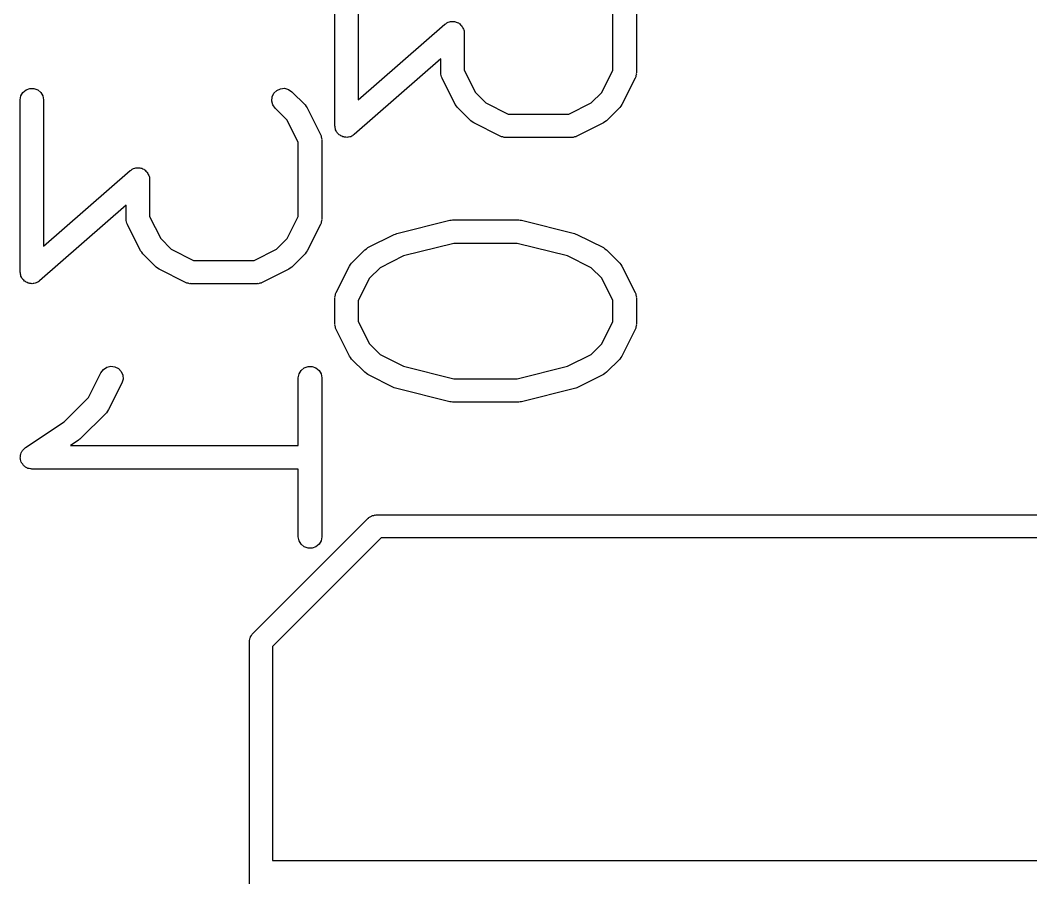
# Model space of a CAD drawing. Extents: x -0.3 to 76.5, y -74.5 to -2.2.
# Drawn here: x 15.955 to 20.339, y -9.525 to -5.803 of the extents above; entities that cross this region are included whole.
import ezdxf

# ---------------------------------------------------------------- set-up
doc = ezdxf.new("R2010")
doc.units = 0
doc.header["$MEASUREMENT"] = 0
doc.layers.add('BLACK', color=7, linetype='CONTINUOUS')

msp = doc.modelspace()

# ---------------------------------------------------------------- linework, layer by layer
at = {"layer": 'Black'}
for p, q in [((17.3202, -6.26074), (17.3202, -5.51386)), ((17.4218, -5.51386), (17.4218, -6.14879)), ((18.5267, -6.01894), (18.5267, -5.69821)), ((18.6283, -5.68621), (18.6283, -6.03093)), ((17.4218, -6.14879), (17.7972, -5.82034)), ((17.7972, -5.82034), (17.8015, -5.81777)), ((17.8015, -5.81777), (17.8053, -5.81458)), ((17.8053, -5.81458), (17.809, -5.81323)), ((17.809, -5.81323), (17.8123, -5.81121)), ((17.8123, -5.81121), (17.8172, -5.81024)), ((17.8172, -5.81024), (17.8218, -5.80854)), ((17.8218, -5.80854), (17.8258, -5.80854)), ((17.8258, -5.80854), (17.8296, -5.80778)), ((17.8296, -5.80778), (17.8345, -5.80854)), ((17.8345, -5.80854), (17.8395, -5.80854)), ((17.8395, -5.80854), (17.8432, -5.80988)), ((17.8432, -5.80988), (17.847, -5.81049)), ((17.847, -5.81049), (17.8514, -5.81288)), ((17.8514, -5.81288), (17.8561, -5.81458)), ((17.8561, -5.81458), (17.8591, -5.8171)), ((17.8591, -5.8171), (17.8625, -5.81899)), ((17.8625, -5.81899), (17.8658, -5.82272)), ((17.8658, -5.82272), (17.8696, -5.82592)), ((17.8696, -5.82592), (17.8715, -5.82932)), ((17.8715, -5.82932), (17.8741, -5.83227)), ((17.8741, -5.83227), (17.8759, -5.83689)), ((17.8759, -5.83689), (17.8784, -5.8412)), ((17.8784, -5.8412), (17.8791, -5.84506)), ((17.8791, -5.84506), (17.8805, -5.84872)), ((17.8805, -5.84872), (17.8806, -5.85368)), ((17.8806, -5.85368), (17.8815, -5.85857)), ((17.8815, -5.85857), (17.8815, -6.01894)), ((17.7799, -5.97052), (17.4045, -6.29897)), ((17.7799, -6.03093), (17.7799, -5.97052)), ((17.7804, -6.03381), (17.7799, -6.03093)), ((17.7802, -6.03674), (17.7804, -6.03381)), ((17.7819, -6.04244), (17.7802, -6.03674)), ((17.7829, -6.0483), (17.7819, -6.04244)), ((17.7844, -6.05084), (17.7829, -6.0483)), ((17.8815, -6.01894), (17.9299, -6.11574)), ((18.4783, -6.11574), (18.5267, -6.01894)), ((18.6253, -6.0483), (18.6238, -6.05084)), ((18.6263, -6.04244), (18.6253, -6.0483)), ((18.628, -6.03674), (18.6263, -6.04244)), ((18.6283, -6.03093), (18.6278, -6.03381)), ((18.6278, -6.03381), (18.628, -6.03674)), ((17.7852, -6.05365), (17.7844, -6.05084)), ((17.8427, -6.16855), (17.7852, -6.05365)), ((18.623, -6.05365), (18.5655, -6.16855)), ((18.6238, -6.05084), (18.623, -6.05365)), ((15.9552, -6.14886), (15.9583, -6.13148)), ((15.9583, -6.13148), (15.9671, -6.1162)), ((15.9671, -6.1162), (15.9806, -6.10486)), ((15.9806, -6.10486), (15.9972, -6.09883)), ((15.9972, -6.09883), (16.0149, -6.09883)), ((16.0149, -6.09883), (16.0314, -6.10486)), ((16.0314, -6.10486), (16.045, -6.1162)), ((16.045, -6.1162), (16.0538, -6.13148)), ((16.0538, -6.13148), (16.0568, -6.14886)), ((17.047, -6.15328), (17.0486, -6.13571)), ((17.0486, -6.13571), (17.056, -6.11972)), ((17.056, -6.11972), (17.0685, -6.10724)), ((17.0685, -6.10724), (17.0845, -6.09979)), ((17.0845, -6.09979), (17.1021, -6.09825)), ((17.1021, -6.09825), (17.1191, -6.10282)), ((17.1191, -6.10282), (17.1336, -6.11294)), ((17.1336, -6.11294), (17.191, -6.17039)), ((17.9299, -6.11574), (17.9757, -6.16154)), ((18.4326, -6.16153), (18.4783, -6.11574)), ((15.9552, -6.89574), (15.9552, -6.14886)), ((16.0568, -6.14886), (16.0568, -6.78379)), ((17.0516, -6.17033), (17.047, -6.15328)), ((17.0617, -6.18478), (17.0516, -6.17033)), ((17.191, -6.17039), (17.1957, -6.17705)), ((17.1957, -6.17705), (17.2005, -6.18359)), ((17.8475, -6.17509), (17.8427, -6.16855)), ((17.8522, -6.18175), (17.8475, -6.17509)), ((17.9757, -6.16154), (18.0725, -6.20994)), ((18.3357, -6.20994), (18.4326, -6.16153)), ((18.5607, -6.17509), (18.556, -6.18175)), ((18.5655, -6.16855), (18.5607, -6.17509)), ((17.1133, -6.2364), (17.0617, -6.18478)), ((17.2005, -6.18359), (17.258, -6.29849)), ((17.9096, -6.23921), (17.8522, -6.18175)), ((18.0725, -6.20994), (18.3357, -6.20994)), ((18.556, -6.18175), (18.4986, -6.23921)), ((17.1617, -6.33321), (17.1133, -6.2364)), ((17.3211, -6.26563), (17.3202, -6.26074)), ((17.3212, -6.27059), (17.3211, -6.26563)), ((17.9163, -6.24388), (17.9096, -6.23921)), ((17.9229, -6.24872), (17.9163, -6.24388)), ((18.0378, -6.30617), (17.9229, -6.24872)), ((18.4854, -6.24872), (18.3705, -6.30617)), ((18.4919, -6.24388), (18.4854, -6.24872)), ((18.4986, -6.23921), (18.4919, -6.24388)), ((17.258, -6.29849), (17.2588, -6.3013)), ((17.2588, -6.3013), (17.2603, -6.30384)), ((17.2603, -6.30384), (17.2613, -6.3097)), ((17.2613, -6.3097), (17.263, -6.31541)), ((17.3226, -6.27425), (17.3212, -6.27059)), ((17.3233, -6.27811), (17.3226, -6.27425)), ((17.3258, -6.28241), (17.3233, -6.27811)), ((17.3276, -6.28704), (17.3258, -6.28241)), ((17.3302, -6.28999), (17.3276, -6.28704)), ((17.3321, -6.29339), (17.3302, -6.28999)), ((17.3359, -6.29659), (17.3321, -6.29339)), ((17.3392, -6.30032), (17.3359, -6.29659)), ((17.3426, -6.30221), (17.3392, -6.30032)), ((17.3456, -6.30473), (17.3426, -6.30221)), ((17.3503, -6.30643), (17.3456, -6.30473)), ((17.3547, -6.30882), (17.3503, -6.30643)), ((17.3585, -6.30943), (17.3547, -6.30882)), ((17.3622, -6.31077), (17.3585, -6.30943)), ((17.3672, -6.31077), (17.3622, -6.31077)), ((17.3721, -6.31153), (17.3672, -6.31077)), ((17.3759, -6.31077), (17.3721, -6.31153)), ((17.3799, -6.31077), (17.3759, -6.31077)), ((17.3845, -6.30907), (17.3799, -6.31077)), ((17.3894, -6.3081), (17.3845, -6.30907)), ((17.3928, -6.30607), (17.3894, -6.3081)), ((17.3964, -6.30473), (17.3928, -6.30607)), ((17.4003, -6.30154), (17.3964, -6.30473)), ((17.4045, -6.29897), (17.4003, -6.30154)), ((18.0406, -6.30701), (18.0378, -6.30617)), ((18.0431, -6.30847), (18.0406, -6.30701)), ((18.049, -6.30951), (18.0431, -6.30847)), ((18.0547, -6.3112), (18.049, -6.30951)), ((18.0576, -6.31103), (18.0547, -6.3112)), ((18.0605, -6.31154), (18.0576, -6.31103)), ((18.3477, -6.31154), (18.0605, -6.31154)), ((18.3506, -6.31103), (18.3477, -6.31154)), ((18.3535, -6.3112), (18.3506, -6.31103)), ((18.3593, -6.30951), (18.3535, -6.3112)), ((18.3651, -6.30847), (18.3593, -6.30951)), ((18.3676, -6.30701), (18.3651, -6.30847)), ((18.3705, -6.30617), (18.3676, -6.30701)), ((17.1617, -6.65394), (17.1617, -6.33321)), ((17.263, -6.31541), (17.2628, -6.31833)), ((17.2628, -6.31833), (17.2633, -6.32121)), ((17.2633, -6.32121), (17.2633, -6.66593)), ((16.4522, -6.44524), (16.4568, -6.44354)), ((16.4568, -6.44354), (16.4608, -6.44354)), ((16.4608, -6.44354), (16.4646, -6.44278)), ((16.4646, -6.44278), (16.4695, -6.44354)), ((16.4695, -6.44354), (16.4745, -6.44354)), ((16.4745, -6.44354), (16.4782, -6.44488)), ((16.0568, -6.78379), (16.4322, -6.45534)), ((16.4322, -6.45534), (16.4365, -6.45277)), ((16.4365, -6.45277), (16.4403, -6.44958)), ((16.4403, -6.44958), (16.444, -6.44823)), ((16.444, -6.44823), (16.4473, -6.4462)), ((16.4473, -6.4462), (16.4522, -6.44524)), ((16.4782, -6.44488), (16.4821, -6.44549)), ((16.4821, -6.44549), (16.4864, -6.44788)), ((16.4864, -6.44788), (16.4911, -6.44958)), ((16.4911, -6.44958), (16.4941, -6.4521)), ((16.4941, -6.4521), (16.4975, -6.45399)), ((16.4975, -6.45399), (16.5008, -6.45772)), ((16.5008, -6.45772), (16.5046, -6.46092)), ((16.5046, -6.46092), (16.5065, -6.46432)), ((16.5065, -6.46432), (16.5091, -6.46727)), ((16.5091, -6.46727), (16.5109, -6.47189)), ((16.5109, -6.47189), (16.5134, -6.4762)), ((16.5134, -6.4762), (16.5141, -6.48006)), ((16.5141, -6.48006), (16.5155, -6.48372)), ((16.5155, -6.48372), (16.5156, -6.48868)), ((16.5156, -6.48868), (16.5165, -6.49357)), ((16.5165, -6.49357), (16.5165, -6.65394)), ((16.4149, -6.60552), (16.0395, -6.93397)), ((16.4149, -6.66593), (16.4149, -6.60552)), ((16.5165, -6.65394), (16.5649, -6.75074)), ((17.1133, -6.75074), (17.1617, -6.65394)), ((16.4154, -6.66881), (16.4149, -6.66593)), ((16.4152, -6.67174), (16.4154, -6.66881)), ((16.4169, -6.67744), (16.4152, -6.67174)), ((16.4179, -6.6833), (16.4169, -6.67744)), ((16.4194, -6.68584), (16.4179, -6.6833)), ((16.4202, -6.68865), (16.4194, -6.68584)), ((16.4777, -6.80355), (16.4202, -6.68865)), ((17.258, -6.68865), (17.2005, -6.80355)), ((17.2588, -6.68584), (17.258, -6.68865)), ((17.2603, -6.6833), (17.2588, -6.68584)), ((17.2613, -6.67744), (17.2603, -6.6833)), ((17.263, -6.67174), (17.2613, -6.67744)), ((17.2633, -6.66593), (17.2628, -6.66881)), ((17.2628, -6.66881), (17.263, -6.67174)), ((17.5885, -6.72853), (17.8183, -6.67108)), ((17.8183, -6.67108), (17.8245, -6.67064)), ((17.8245, -6.67064), (17.8307, -6.66956)), ((17.8307, -6.66956), (18.1179, -6.66956)), ((18.1179, -6.66956), (18.1241, -6.67064)), ((18.1241, -6.67064), (18.1303, -6.67108)), ((18.1303, -6.67108), (18.3601, -6.72853)), ((16.5649, -6.75074), (16.6107, -6.79654)), ((17.0676, -6.79653), (17.1133, -6.75074)), ((17.4632, -6.78982), (17.5781, -6.73237)), ((17.5781, -6.73237), (17.5835, -6.73079)), ((17.5835, -6.73079), (17.5885, -6.72853)), ((18.3601, -6.72853), (18.3651, -6.73079)), ((18.3651, -6.73079), (18.3705, -6.73237)), ((18.3705, -6.73237), (18.4854, -6.78982)), ((17.45, -6.79934), (17.4567, -6.79467)), ((17.4567, -6.79467), (17.4632, -6.78982)), ((17.8369, -6.77116), (17.6186, -6.82574)), ((18.1117, -6.77116), (17.8369, -6.77116)), ((18.33, -6.82574), (18.1117, -6.77116)), ((18.4854, -6.78982), (18.4919, -6.79467)), ((18.4919, -6.79467), (18.4986, -6.79934)), ((16.4825, -6.81009), (16.4777, -6.80355)), ((16.4872, -6.81675), (16.4825, -6.81009)), ((16.5447, -6.87421), (16.4872, -6.81675)), ((16.6107, -6.79654), (16.7075, -6.84494)), ((16.9707, -6.84494), (17.0676, -6.79653)), ((17.191, -6.81675), (17.1336, -6.87421)), ((17.1957, -6.81009), (17.191, -6.81675)), ((17.2005, -6.80355), (17.1957, -6.81009)), ((17.3926, -6.85679), (17.45, -6.79934)), ((17.6186, -6.82574), (17.516, -6.87701)), ((18.4326, -6.87701), (18.33, -6.82574)), ((18.4986, -6.79934), (18.556, -6.85679)), ((16.5513, -6.87887), (16.5447, -6.87421)), ((16.5579, -6.88372), (16.5513, -6.87887)), ((16.7075, -6.84494), (16.9707, -6.84494)), ((17.1269, -6.87888), (17.1204, -6.88372)), ((17.1336, -6.87421), (17.1269, -6.87888)), ((17.3256, -6.9849), (17.3831, -6.87)), ((17.3831, -6.87), (17.3879, -6.86346)), ((17.3879, -6.86346), (17.3926, -6.85679)), ((17.516, -6.87701), (17.4703, -6.92281)), ((18.4783, -6.92281), (18.4326, -6.87701)), ((18.556, -6.85679), (18.5607, -6.86346)), ((18.5607, -6.86346), (18.5655, -6.87)), ((18.5655, -6.87), (18.623, -6.9849)), ((15.9561, -6.90063), (15.9552, -6.89574)), ((15.9562, -6.90559), (15.9561, -6.90063)), ((15.9576, -6.90925), (15.9562, -6.90559)), ((15.9583, -6.91311), (15.9576, -6.90925)), ((15.9608, -6.91741), (15.9583, -6.91311)), ((15.9626, -6.92204), (15.9608, -6.91741)), ((15.9652, -6.92499), (15.9626, -6.92204)), ((15.9671, -6.92839), (15.9652, -6.92499)), ((16.6728, -6.94117), (16.5579, -6.88372)), ((17.1204, -6.88372), (17.0055, -6.94117)), ((17.4703, -6.92281), (17.4218, -7.01961)), ((18.5267, -7.01961), (18.4783, -6.92281)), ((15.9709, -6.93159), (15.9671, -6.92839)), ((15.9742, -6.93532), (15.9709, -6.93159)), ((15.9776, -6.93721), (15.9742, -6.93532)), ((15.9806, -6.93973), (15.9776, -6.93721)), ((15.9853, -6.94143), (15.9806, -6.93973)), ((15.9897, -6.94382), (15.9853, -6.94143)), ((15.9935, -6.94442), (15.9897, -6.94382)), ((15.9972, -6.94577), (15.9935, -6.94442)), ((16.0022, -6.94577), (15.9972, -6.94577)), ((16.0071, -6.94653), (16.0022, -6.94577)), ((16.0109, -6.94577), (16.0071, -6.94653)), ((16.0149, -6.94577), (16.0109, -6.94577)), ((16.0195, -6.94407), (16.0149, -6.94577)), ((16.0244, -6.94311), (16.0195, -6.94407)), ((16.0278, -6.94107), (16.0244, -6.94311)), ((16.0314, -6.93973), (16.0278, -6.94107)), ((16.0353, -6.93654), (16.0314, -6.93973)), ((16.0395, -6.93397), (16.0353, -6.93654)), ((16.6756, -6.94201), (16.6728, -6.94117)), ((16.6781, -6.94347), (16.6756, -6.94201)), ((16.684, -6.94451), (16.6781, -6.94347)), ((16.6897, -6.9462), (16.684, -6.94451)), ((16.6926, -6.94603), (16.6897, -6.9462)), ((16.6955, -6.94654), (16.6926, -6.94603)), ((16.9827, -6.94654), (16.6955, -6.94654)), ((16.9856, -6.94603), (16.9827, -6.94654)), ((16.9885, -6.9462), (16.9856, -6.94603)), ((16.9943, -6.94451), (16.9885, -6.9462)), ((17.0001, -6.94347), (16.9943, -6.94451)), ((17.0026, -6.94201), (17.0001, -6.94347)), ((17.0055, -6.94117), (17.0026, -6.94201)), ((17.3202, -7.00762), (17.3208, -7.00473)), ((17.3202, -7.12252), (17.3202, -7.00762)), ((17.3206, -7.00181), (17.3223, -6.9961)), ((17.3208, -7.00473), (17.3206, -7.00181)), ((17.3223, -6.9961), (17.3233, -6.99024)), ((17.3233, -6.99024), (17.3248, -6.98771)), ((17.3248, -6.98771), (17.3256, -6.9849)), ((18.623, -6.9849), (18.6238, -6.98771)), ((18.6238, -6.98771), (18.6253, -6.99024)), ((18.6253, -6.99024), (18.6263, -6.9961)), ((18.6263, -6.9961), (18.628, -7.00181)), ((18.628, -7.00181), (18.6278, -7.00473)), ((18.6278, -7.00473), (18.6283, -7.00762)), ((18.6283, -7.00762), (18.6283, -7.12252)), ((17.4218, -7.01961), (17.4218, -7.11053)), ((18.5267, -7.11053), (18.5267, -7.01961)), ((17.3208, -7.12541), (17.3202, -7.12252)), ((17.3206, -7.12833), (17.3208, -7.12541)), ((17.3223, -7.13404), (17.3206, -7.12833)), ((17.3233, -7.1399), (17.3223, -7.13404)), ((17.3248, -7.14243), (17.3233, -7.1399)), ((17.3256, -7.14524), (17.3248, -7.14243)), ((17.3831, -7.26015), (17.3256, -7.14524)), ((17.4218, -7.11053), (17.4703, -7.20734)), ((18.4783, -7.20734), (18.5267, -7.11053)), ((18.623, -7.14524), (18.5655, -7.26015)), ((18.6238, -7.14243), (18.623, -7.14524)), ((18.6253, -7.1399), (18.6238, -7.14243)), ((18.6263, -7.13404), (18.6253, -7.1399)), ((18.628, -7.12833), (18.6263, -7.13404)), ((18.6283, -7.12252), (18.6278, -7.12541)), ((18.6278, -7.12541), (18.628, -7.12833)), ((17.4703, -7.20734), (17.516, -7.25313)), ((18.4326, -7.25313), (18.4783, -7.20734)), ((17.3879, -7.26668), (17.3831, -7.26015)), ((17.3926, -7.27335), (17.3879, -7.26668)), ((17.45, -7.3308), (17.3926, -7.27335)), ((17.516, -7.25313), (17.6186, -7.3044)), ((18.33, -7.3044), (18.4326, -7.25313)), ((18.556, -7.27335), (18.4986, -7.3308)), ((18.5607, -7.26669), (18.556, -7.27335)), ((18.5655, -7.26015), (18.5607, -7.26669)), ((16.3053, -7.33264), (16.3158, -7.31847)), ((16.3158, -7.31847), (16.3306, -7.30875)), ((16.3306, -7.30875), (16.3477, -7.30465)), ((16.3477, -7.30465), (16.3652, -7.30667)), ((16.3652, -7.30667), (16.381, -7.31456)), ((16.381, -7.31456), (16.3932, -7.32737)), ((17.1736, -7.3227), (17.1871, -7.31136)), ((17.1871, -7.31136), (17.2037, -7.30533)), ((17.2037, -7.30533), (17.2214, -7.30533)), ((17.2214, -7.30533), (17.2379, -7.31136)), ((17.2379, -7.31136), (17.2515, -7.3227)), ((17.6186, -7.3044), (17.8369, -7.35899)), ((18.1117, -7.35899), (18.33, -7.3044)), ((16.2516, -7.44017), (16.3053, -7.33264)), ((16.3932, -7.32737), (16.4002, -7.34355)), ((16.4012, -7.36116), (16.3962, -7.37808)), ((16.4002, -7.34355), (16.4012, -7.36116)), ((17.1617, -7.35536), (17.1648, -7.33798)), ((17.1617, -7.64927), (17.1617, -7.35536)), ((17.1648, -7.33798), (17.1736, -7.3227)), ((17.2515, -7.3227), (17.2603, -7.33798)), ((17.2603, -7.33798), (17.2633, -7.35536)), ((17.2633, -7.35536), (17.2633, -8.04479)), ((17.4567, -7.33546), (17.45, -7.3308)), ((17.4632, -7.34032), (17.4567, -7.33546)), ((17.5781, -7.39777), (17.4632, -7.34032)), ((17.8369, -7.35899), (18.1117, -7.35899)), ((18.4854, -7.34032), (18.3705, -7.39777)), ((18.4919, -7.33546), (18.4854, -7.34032)), ((18.4986, -7.3308), (18.4919, -7.33546)), ((16.3962, -7.37808), (16.3387, -7.49298)), ((17.5835, -7.39935), (17.5781, -7.39777)), ((17.5885, -7.40162), (17.5835, -7.39935)), ((17.8183, -7.45907), (17.5885, -7.40162)), ((18.3601, -7.40162), (18.1303, -7.45907)), ((18.3651, -7.39935), (18.3601, -7.40162)), ((18.3705, -7.39777), (18.3651, -7.39935)), ((16.146, -7.54569), (16.2516, -7.44017)), ((16.3387, -7.49298), (16.3339, -7.49951)), ((17.8245, -7.45951), (17.8183, -7.45907)), ((17.8307, -7.46059), (17.8245, -7.45951)), ((18.1179, -7.46059), (17.8307, -7.46059)), ((18.1241, -7.45951), (18.1179, -7.46059)), ((18.1303, -7.45907), (18.1241, -7.45951)), ((16.3292, -7.50618), (16.2143, -7.62109)), ((16.3339, -7.49951), (16.3292, -7.50618)), ((15.9779, -7.6578), (16.146, -7.54569)), ((16.2066, -7.62743), (16.1738, -7.64927)), ((16.2102, -7.62397), (16.2066, -7.62743)), ((16.2143, -7.62109), (16.2102, -7.62397)), ((15.9639, -7.67251), (15.9651, -7.66999)), ((15.9651, -7.66999), (15.9695, -7.6658)), ((15.9695, -7.6658), (15.9734, -7.66116)), ((15.9734, -7.66116), (15.9758, -7.65975)), ((15.9758, -7.65975), (15.9779, -7.6578)), ((16.1738, -7.64927), (17.1617, -7.64927)), ((15.9554, -7.70334), (15.956, -7.69731)), ((15.956, -7.70608), (15.9554, -7.70334)), ((15.956, -7.69125), (15.957, -7.68861)), ((15.956, -7.69731), (15.956, -7.69125)), ((15.956, -7.70889), (15.956, -7.70608)), ((15.9581, -7.71459), (15.956, -7.70889)), ((15.957, -7.68861), (15.9573, -7.68581)), ((15.9573, -7.68581), (15.96, -7.68037)), ((15.9595, -7.72048), (15.9581, -7.71459)), ((15.96, -7.68037), (15.9621, -7.67467)), ((15.9621, -7.67467), (15.9639, -7.67251)), ((15.9611, -7.72283), (15.9595, -7.72048)), ((15.9621, -7.72547), (15.9611, -7.72283)), ((15.966, -7.73012), (15.9621, -7.72547)), ((15.9693, -7.73516), (15.966, -7.73012)), ((15.9716, -7.73683), (15.9693, -7.73516)), ((15.9734, -7.73899), (15.9716, -7.73683)), ((15.9786, -7.74202), (15.9734, -7.73899)), ((15.9835, -7.74561), (15.9786, -7.74202)), ((15.9862, -7.7464), (15.9835, -7.74561)), ((15.9887, -7.74781), (15.9862, -7.7464)), ((15.9946, -7.74886), (15.9887, -7.74781)), ((16.0005, -7.75056), (15.9946, -7.74886)), ((16.0033, -7.75038), (16.0005, -7.75056)), ((16.006, -7.75087), (16.0033, -7.75038)), ((17.1617, -7.75087), (16.006, -7.75087)), ((17.1617, -8.04479), (17.1617, -7.75087)), ((16.9646, -8.46464), (17.4646, -7.96464)), ((17.4646, -7.96464), (17.4664, -7.96338)), ((17.4664, -7.96338), (17.4679, -7.9617)), ((17.4679, -7.9617), (17.4735, -7.95843)), ((17.4735, -7.95843), (17.4789, -7.95468)), ((17.4789, -7.95468), (17.481, -7.95411)), ((17.481, -7.95411), (17.4829, -7.95301)), ((17.4829, -7.95301), (17.4893, -7.95188)), ((17.4893, -7.95188), (17.4956, -7.95019)), ((17.4956, -7.95019), (17.4978, -7.95038)), ((17.4978, -7.95038), (17.5, -7.95)), ((17.5, -7.95), (26.5, -7.95)), ((17.5207, -8.05), (17.05, -8.52071)), ((17.1648, -8.06216), (17.1617, -8.04479)), ((17.1736, -8.07744), (17.1648, -8.06216)), ((17.2603, -8.06216), (17.2515, -8.07744)), ((17.2633, -8.04479), (17.2603, -8.06216)), ((26.4793, -8.05), (17.5207, -8.05)), ((17.1871, -8.08878), (17.1736, -8.07744)), ((17.2037, -8.09481), (17.1871, -8.08878)), ((17.2214, -8.09481), (17.2037, -8.09481)), ((17.2379, -8.08878), (17.2214, -8.09481)), ((17.2515, -8.07744), (17.2379, -8.08878)), ((16.95, -8.5), (16.9504, -8.49783)), ((16.95, -9.5), (16.95, -8.5)), ((16.9502, -8.49564), (16.9519, -8.48934)), ((16.9504, -8.49783), (16.9502, -8.49564)), ((16.9519, -8.48934), (16.953, -8.4829)), ((16.953, -8.4829), (16.9541, -8.481)), ((16.9541, -8.481), (16.9547, -8.47887)), ((16.9547, -8.47887), (16.9584, -8.47351)), ((16.9584, -8.47351), (16.9617, -8.46786)), ((16.9617, -8.46786), (16.9634, -8.46645)), ((16.9634, -8.46645), (16.9646, -8.46464)), ((17.05, -8.52071), (17.05, -9.45)), ((17.05, -9.45), (26.95, -9.45)), ((16.95, -18.5), (16.95, -9.5))]:
    msp.add_line(p, q, dxfattribs=at)

doc.saveas('drawing.dxf')
